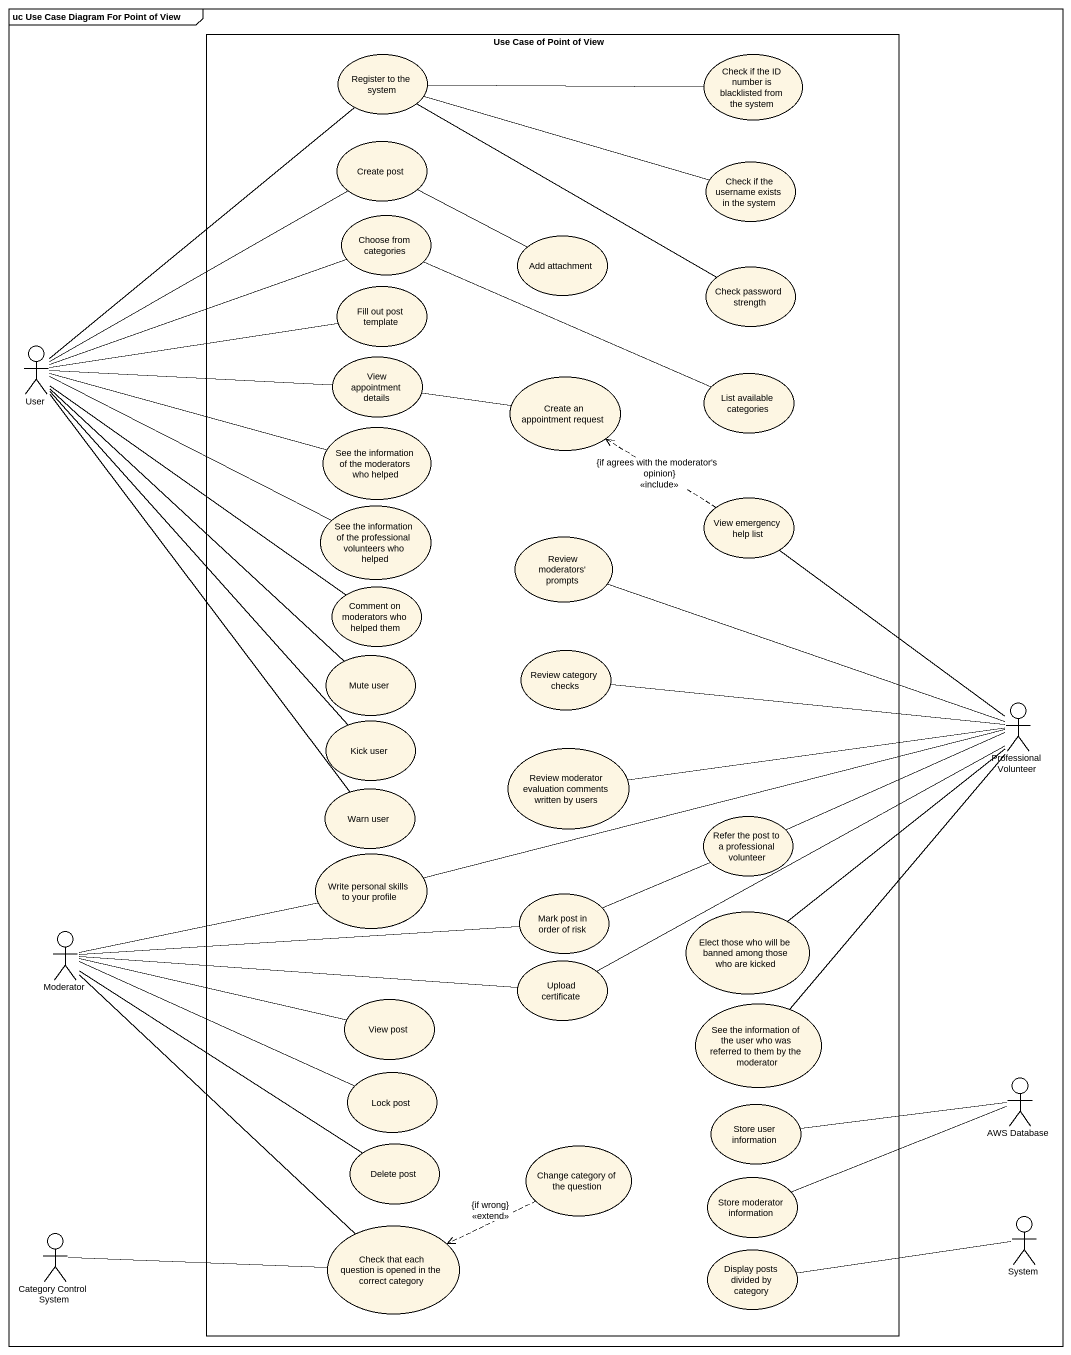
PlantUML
@startuml
mainframe uc Use Case Diagram For Point of View
rectangle "Use Case of Point of View" as Use_Case_of_Point_of_View {
  usecase "Register to the system" as Register_to_the_system
  usecase "Check if the ID number is blacklisted from the system" as Check_if_the_ID_number_is
  usecase "Create post" as Create_post
  usecase "Check if the username exists in the system" as Check_if_the_username
  usecase "Choose from categories" as Choose_from_categories
  usecase "Add attachment" as Add_attachment
  usecase "Check password strength" as Check_password_strength
  usecase "Fill out post template" as Fill_out_post_template
  usecase "View appointment details" as View_appointment_details
  usecase "Create an appointment request" as Create_an_appointment
  usecase "List available categories" as List_available_categories
  usecase "See the information of the moderators who helped" as See_the_information_of_the
  usecase "See the information of the professional volunteers who helped" as See_the_information_of_the_2
  usecase "View emergency help list" as View_emergency_help_list
  usecase "Review moderators' prompts" as Review_moderators_prompts
  usecase "Comment on moderators who helped them" as Comment_on_moderators_who
  usecase "Mute user" as Mute_user
  usecase "Review category checks" as Review_category_checks
  usecase "Kick user" as Kick_user
  usecase "Review moderator evaluation comments written by users" as Review_moderator_evaluation
  usecase "Warn user" as Warn_user
  usecase "Refer the post to a professional volunteer" as Refer_the_post_to_a
  usecase "Write personal skills to your profile" as Write_personal_skills_to
  usecase "Mark post in order of risk" as Mark_post_in_order_of_risk
  usecase "Elect those who will be banned among those who are kicked" as Elect_those_who_will_be
  usecase "Upload certificate" as Upload_certificate
  usecase "View post" as View_post
  usecase "See the information of the user who was referred to them by the moderator" as See_the_information_of_the_3
  usecase "Lock post" as Lock_post
  usecase "Store user information" as Store_user_information
  usecase "Delete post" as Delete_post
  usecase "Change category of the question" as Change_category_of_the
  usecase "Store moderator information" as Store_moderator_information
  usecase "Check that each question is opened in the correct category" as Check_that_each_question_is
  usecase "Display posts divided by category" as Display_posts_divided_by
}
actor User
actor "Professional Volunteer" as Professional_Volunteer
actor Moderator
actor "AWS Database" as AWS_Database
actor "Category Control System" as Category_Control_System
actor System
Register_to_the_system -right- Check_if_the_ID_number_is
Register_to_the_system -right- Check_if_the_username
Register_to_the_system -right- Check_password_strength
Choose_from_categories -right- List_available_categories
Add_attachment -left- Create_post
User -up- Register_to_the_system
User -up- Create_post
User -right- Choose_from_categories
User -right- Fill_out_post_template
User -right- View_appointment_details
User -right- See_the_information_of_the
User -right- See_the_information_of_the_2
User -- Comment_on_moderators_who
User -- Mute_user
User -- Kick_user
User -- Warn_user
Create_an_appointment -left- View_appointment_details
View_emergency_help_list .up.> Create_an_appointment : {if agrees with the moderator's opinion}\n<<include>>
Professional_Volunteer -up- View_emergency_help_list
Professional_Volunteer -left- Review_moderators_prompts
Professional_Volunteer -left- Review_category_checks
Professional_Volunteer -left- Review_moderator_evaluation
Professional_Volunteer -left- Write_personal_skills_to
Professional_Volunteer -- Elect_those_who_will_be
Professional_Volunteer -left- Upload_certificate
Professional_Volunteer -- See_the_information_of_the_3
Refer_the_post_to_a -right- Professional_Volunteer
Mark_post_in_order_of_risk -right- Refer_the_post_to_a
Moderator -right- Write_personal_skills_to
Moderator -right- Mark_post_in_order_of_risk
Moderator -right- Upload_certificate
Moderator -right- View_post
Moderator -right- Lock_post
Moderator -- Delete_post
Moderator -- Check_that_each_question_is
AWS_Database -left- Store_user_information
AWS_Database -left- Store_moderator_information
Change_category_of_the .left.> Check_that_each_question_is : {if wrong}\n<<extend>>
Category_Control_System -right- Check_that_each_question_is
System -left- Display_posts_divided_by
@enduml
